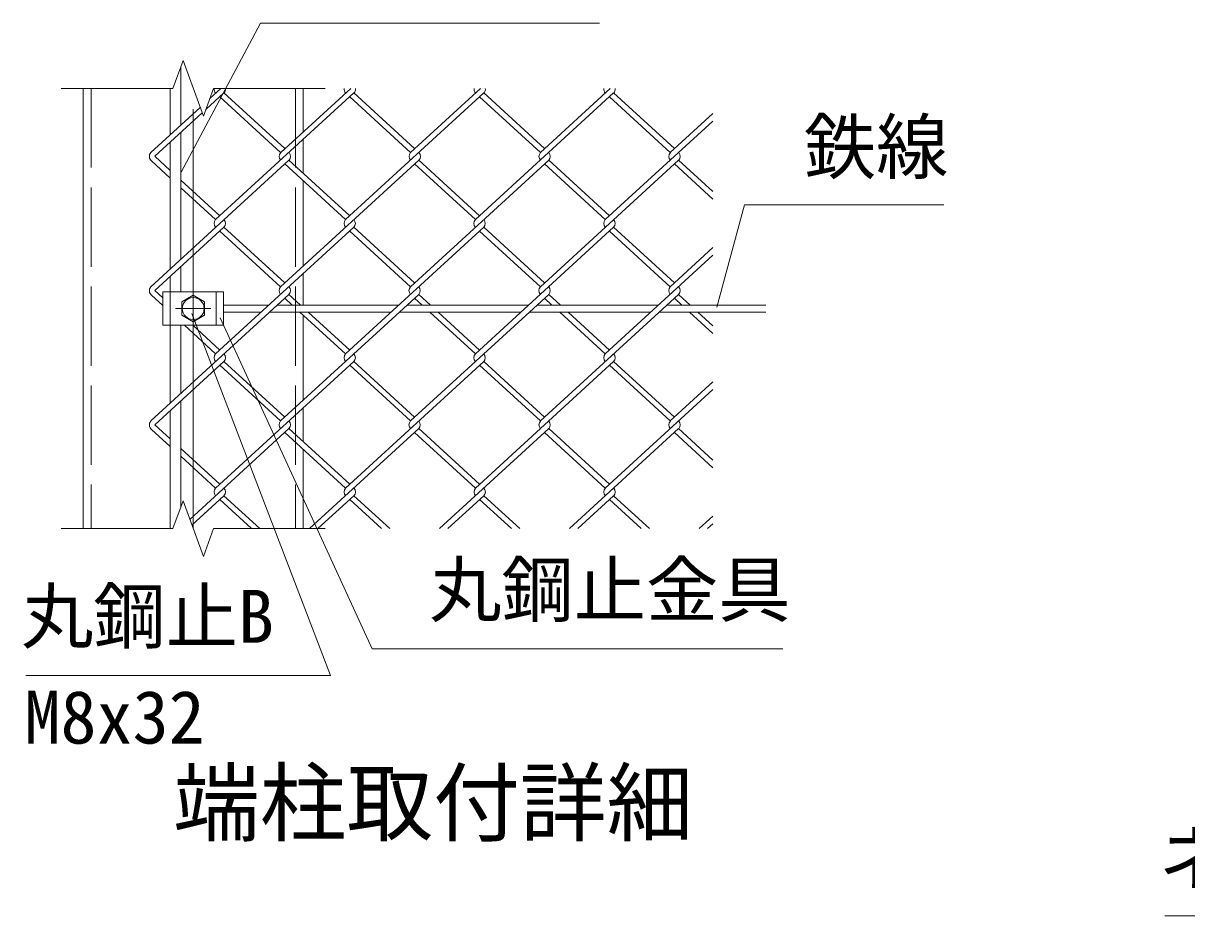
# Model space of a CAD drawing. Units: millimetres at full size; details may follow other scales. Extents: x -10500 to 10500, y -7425 to 7425.
# Drawn here: x 2649 to 5291, y -1552 to 475 of the extents above; entities that cross this region are included whole.
import ezdxf
from ezdxf.enums import TextEntityAlignment as Align

# ---------------------------------------------------------------- set-up
doc = ezdxf.new("R2010")
doc.units = ezdxf.units.MM
doc.header["$LTSCALE"] = 30
doc.linetypes.add('DASHED', pattern=[7.5, 6, -1.5])
doc.linetypes.add('USER1', pattern=[50.8, 31.75, -6.35, 6.35, -6.35])
for name, color, linetype, lineweight in [('0-0_D-STR-TXT', 7, 'Continuous', 13), ('0-1_D-STR-DIM', 7, 'Continuous', 13), ('0-2_D-STR1', 1, 'Continuous', 18), ('0-3_D-BMK', 2, 'USER1', 13), ('0-4_D-STR3', 3, 'Continuous', 13), ('0-A_D-TTL-TXT', 7, 'Continuous', 13), ('0-B_D-STR2', 7, 'Continuous', 13)]:
    doc.layers.add(name, color=color, linetype=linetype, lineweight=lineweight)
doc.styles.add('ＭＳ ゴシック', font='')
doc.styles.get('ＭＳ ゴシック').set_extended_font_data('MS Gothic')

msp = doc.modelspace()

# ---------------------------------------------------------------- linework, layer by layer
at = {"layer": '0-0_D-STR-TXT'}
for points in [[(3957.59, 474.81), (3187.51, 474.81), (3007.97, 136.39)], [(4739.32, 62.02), (4287.14, 62.02), (4223.6, -170.34)], [(2655.09, -1006.36), (3347.12, -1006.36), (3031.76, -184.63)], [(4373.62, -946.23), (3441.74, -946.23), (3096.47, -194.63)], [(5241.32, -1552.41), (6493.63, -1552.41), (6660.81, -1176.66)]]:
    msp.add_lwpolyline(points, dxfattribs=at)
at = {"layer": '0-1_D-STR-DIM'}
for p, q in [((3011.95, 390.27), (2988.86, 326.84)), ((3058.12, 263.41), (3011.95, 390.27)), ((2735.03, 326.84), (2988.86, 326.84)), ((3081.21, 326.84), (3058.12, 263.41)), ((3081.21, 326.84), (3335.03, 326.84)), ((3011.95, -609.73), (2988.86, -673.16)), ((3058.12, -736.59), (3011.95, -609.73)), ((2735.03, -673.16), (2988.86, -673.16)), ((3081.21, -673.16), (3058.12, -736.59)), ((3081.21, -673.16), (3335.03, -673.16))]:
    msp.add_line(p, q, dxfattribs=at)
at = {"layer": '0-2_D-STR1'}
for p, q in [((2785.03, 326.84), (2785.03, -673.16)), ((3285.03, 326.84), (3285.03, 228.15)), ((3285.03, 211.22), (3285.03, 134.1)), ((3285.03, 116.74), (3285.03, -76.38)), ((3285.03, -93.74), (3285.03, -165.16)), ((3285.03, -188.22), (3285.03, -381.34)), ((3285.03, -398.7), (3285.03, -475.82)), ((3285.03, -493.18), (3285.03, -673.16))]:
    msp.add_line(p, q, dxfattribs=at)
at = {"layer": '0-2_D-STR1', "linetype": 'DASHED'}
for p, q in [((2803.03, 326.84), (2803.03, -673.16)), ((3267.03, 326.84), (3267.03, -673.16))]:
    msp.add_line(p, q, dxfattribs=at)
at = {"layer": '0-3_D-BMK'}
for p, q in [((3035.03, -673.16), (3035.03, 326.84)), ((2995.03, -173.16), (3075.03, -173.16))]:
    msp.add_line(p, q, dxfattribs=at)
at = {"layer": '0-4_D-STR3'}
for p, q in [((3007.03, 376.77), (3007.03, 243.64)), ((2983.03, 326.84), (2983.03, 221.65)), ((3007.03, 226.72), (3007.03, -60.88)), ((2983.03, 204.72), (2983.03, -82.87)), ((3007.03, -78.24), (3007.03, -135.16)), ((2983.03, -100.23), (2983.03, -135.16)), ((2966.23, -135.16), (3103.83, -135.16)), ((2966.23, -135.16), (2966.23, -211.16)), ((3009.03, -158.15), (3035.03, -143.14)), ((3009.03, -188.17), (3009.03, -158.15)), ((3035.03, -143.14), (3061.03, -158.15)), ((3061.03, -158.15), (3061.03, -188.17)), ((3103.83, -135.16), (3103.83, -211.16)), ((3103.83, -165.16), (3207.09, -165.16)), ((3103.83, -181.16), (3189.63, -181.16)), ((3208.58, -181.16), (3484.54, -181.16)), ((3226.04, -165.16), (3502, -165.16)), ((3503.49, -181.16), (3779.45, -181.16)), ((3520.95, -165.16), (3796.91, -165.16)), ((3798.4, -181.16), (4074.36, -181.16)), ((3815.86, -165.16), (4091.82, -165.16)), ((4093.31, -181.16), (4335.03, -181.16)), ((4110.77, -165.16), (4335.03, -165.16)), ((2966.23, -211.16), (3103.83, -211.16)), ((2983.03, -387.83), (2983.03, -211.16)), ((3007.03, -365.84), (3007.03, -211.16)), ((3035.03, -203.18), (3009.03, -188.17)), ((3061.03, -188.17), (3035.03, -203.18)), ((3007.03, -623.23), (3007.03, -383.2)), ((2983.03, -673.16), (2983.03, -405.19))]:
    msp.add_line(p, q, dxfattribs=at)
at = {"layer": '0-4_D-STR3', "linetype": 'DASHED'}
for p, q in [((2983.03, -135.16), (2983.03, -211.16)), ((3087.03, -135.16), (3087.03, -211.16))]:
    msp.add_line(p, q, dxfattribs=at)
at = {"layer": '0-4_D-STR3'}
msp.add_circle((3035.03, -173.16), 25, dxfattribs=at)
at = {"layer": '0-B_D-STR2'}
for p, q in [((3097.83, 326.84), (3072.89, 303.99)), ((3392.74, 326.84), (3233.72, 181.12)), ((3687.65, 326.84), (3528.63, 181.12)), ((3982.09, 326.84), (3823.3, 181.34)), ((3104.97, 316.46), (3063.64, 278.59)), ((3399.88, 316.46), (3086.02, 28.86)), ((3233.48, 181.34), (3095.5, 307.78)), ((3242.95, 190.02), (3104.97, 316.46)), ((3694.79, 316.46), (3380.93, 28.86)), ((3528.39, 181.34), (3390.41, 307.78)), ((3537.86, 190.02), (3399.88, 316.46)), ((3989.68, 316.44), (3675.85, 28.86)), ((3823.3, 181.34), (3685.32, 307.78)), ((3832.77, 190.02), (3694.79, 316.46)), ((4118.21, 181.34), (3980.23, 307.78)), ((4127.69, 190.02), (3989.7, 316.46)), ((3050.74, 283.69), (2938.81, 181.12)), ((3055.36, 271), (2948.04, 172.66)), ((4215.03, 270.06), (4118.21, 181.34)), ((4215.03, 252.7), (3970.76, 28.86)), ((3252.43, 163.98), (2938.57, -123.62)), ((2983.03, 123.23), (2940.69, 162.04)), ((2983.03, 140.6), (2948.04, 172.66)), ((3547.34, 163.98), (3233.48, -123.62)), ((3390.41, 37.54), (3252.43, 163.98)), ((3842.25, 163.98), (3528.39, -123.62)), ((3685.32, 37.54), (3547.34, 163.98)), ((4137.16, 163.98), (3823.3, -123.62)), ((3980.23, 37.54), (3842.25, 163.98)), ((4215.03, 92.62), (4137.16, 163.98)), ((3380.93, 28.86), (3242.95, 155.3)), ((3675.85, 28.86), (3537.86, 155.3)), ((3970.76, 28.86), (3832.77, 155.3)), ((4215.03, 75.26), (4127.69, 155.3)), ((3095.5, 37.54), (3007.03, 118.6)), ((3086.02, 28.86), (3007.03, 101.24)), ((3104.97, 11.5), (2948.04, -132.3)), ((3399.88, 11.5), (3086.02, -276.1)), ((3233.48, -123.62), (3095.5, 2.82)), ((3242.95, -114.94), (3104.97, 11.5)), ((3694.79, 11.5), (3380.93, -276.1)), ((3528.39, -123.62), (3390.41, 2.82)), ((3537.86, -114.94), (3399.88, 11.5)), ((3989.7, 11.5), (3675.85, -276.1)), ((3823.3, -123.62), (3685.32, 2.82)), ((3832.77, -114.94), (3694.79, 11.5)), ((4118.21, -123.62), (3981.06, 2.06)), ((4127.69, -114.94), (3989.7, 11.5)), ((4215.03, -52.26), (3970.76, -276.1)), ((4215.03, -34.9), (4118.21, -123.62)), ((3252.43, -140.98), (2938.57, -428.58)), ((2966.23, -166.33), (2940.69, -142.92)), ((2966.23, -148.97), (2948.04, -132.3)), ((3547.34, -140.98), (3233.48, -428.58)), ((3259.87, -165.16), (3242.95, -149.66)), ((3278.81, -165.16), (3252.43, -140.98)), ((3842.25, -140.98), (3528.39, -428.58)), ((3554.78, -165.16), (3537.86, -149.66)), ((3573.73, -165.16), (3547.34, -140.98)), ((4137.16, -140.98), (3823.3, -428.58)), ((3849.69, -165.16), (3832.77, -149.66)), ((3868.64, -165.16), (3842.25, -140.98)), ((4144.6, -165.16), (4127.69, -149.66)), ((4163.55, -165.16), (4137.16, -140.98)), ((3380.93, -276.1), (3277.33, -181.16)), ((3390.41, -267.42), (3296.28, -181.16)), ((3675.85, -276.1), (3572.24, -181.16)), ((3685.32, -267.42), (3591.19, -181.16)), ((3970.76, -276.1), (3867.15, -181.16)), ((3980.23, -267.42), (3886.1, -181.16)), ((4215.03, -229.7), (4162.06, -181.16)), ((4215.03, -212.34), (4181.01, -181.16)), ((3086.02, -276.1), (3015.16, -211.16)), ((3095.5, -267.42), (3034.1, -211.16)), ((3104.97, -293.46), (2948.04, -437.26)), ((3399.88, -293.46), (3086.02, -581.06)), ((3233.48, -428.58), (3095.5, -302.14)), ((3242.95, -419.9), (3104.97, -293.46)), ((3694.79, -293.46), (3380.93, -581.06)), ((3528.39, -428.58), (3390.41, -302.14)), ((3537.86, -419.9), (3399.88, -293.46)), ((3989.7, -293.46), (3675.85, -581.06)), ((3823.3, -428.58), (3685.32, -302.14)), ((3832.77, -419.9), (3694.79, -293.46)), ((4118.21, -428.58), (3980.23, -302.14)), ((4127.69, -419.9), (3989.7, -293.46)), ((4215.03, -339.86), (4118.21, -428.58)), ((4215.03, -357.22), (3970.76, -581.06)), ((2983.03, -486.68), (2940.69, -447.88)), ((2983.03, -469.32), (2948.04, -437.26)), ((3252.43, -445.94), (3027.39, -652.15)), ((3390.41, -572.37), (3252.43, -445.94)), ((3547.34, -445.94), (3299.37, -673.16)), ((3685.32, -572.37), (3547.34, -445.94)), ((3842.25, -445.94), (3594.28, -673.16)), ((3980.23, -572.37), (3842.25, -445.94)), ((4137.16, -445.94), (3889.19, -673.16)), ((4215.03, -517.3), (4137.16, -445.94)), ((3380.93, -581.06), (3242.95, -454.62)), ((3675.85, -581.06), (3537.86, -454.62)), ((3970.76, -581.06), (3832.77, -454.62)), ((4215.03, -534.66), (4127.69, -454.62)), ((3095.5, -572.37), (3007.03, -491.31)), ((3086.02, -581.06), (3007.03, -508.67)), ((3104.97, -598.42), (3032.12, -665.17)), ((3167.59, -673.16), (3095.5, -607.1)), ((3186.54, -673.16), (3104.97, -598.42)), ((3399.88, -598.42), (3318.31, -673.16)), ((3462.5, -673.16), (3390.41, -607.1)), ((3481.45, -673.16), (3399.88, -598.42)), ((3694.79, -598.42), (3613.22, -673.16)), ((3757.41, -673.16), (3685.32, -607.1)), ((3776.36, -673.16), (3694.79, -598.42)), ((3989.7, -598.42), (3908.14, -673.16)), ((4052.32, -673.16), (3980.23, -607.1)), ((4071.27, -673.16), (3989.7, -598.42)), ((4215.03, -644.81), (4184.1, -673.16)), ((4215.03, -662.18), (4203.05, -673.16))]:
    msp.add_line(p, q, dxfattribs=at)
for centre, start, end in [((3095.71, 324.9), 171.31684, 222.5), ((3095.71, 324.9), 317.5, 8.68316), ((3390.62, 324.9), 171.31684, 222.5), ((3390.62, 324.9), 317.5, 8.68316), ((3685.53, 324.9), 171.31684, 222.5), ((3685.53, 324.9), 317.5, 8.68316), ((3980.44, 324.9), 171.31684, 222.5), ((3980.44, 324.9), 317.5, 8.68316), ((2948.25, 172.42), 137.5, 233.92709), ((3243.17, 172.42), 137.5, 222.5), ((3243.17, 172.42), 317.5, 42.5), ((3538.08, 172.42), 137.5, 222.5), ((3538.08, 172.42), 317.5, 42.5), ((3832.99, 172.42), 137.5, 222.5), ((3832.99, 172.42), 317.5, 42.5), ((4127.9, 172.42), 137.5, 222.5), ((4127.9, 172.42), 317.5, 42.5), ((3095.5, 20.18), 137.5, 222.5), ((3095.5, 20.18), 317.5, 42.5), ((3390.41, 20.18), 137.5, 222.5), ((3390.41, 20.18), 317.5, 42.5), ((3685.32, 20.18), 137.5, 222.5), ((3685.32, 20.18), 317.5, 42.5), ((3980.23, 20.18), 137.5, 222.5), ((3980.23, 20.18), 317.5, 42.5), ((2948.25, -132.54), 137.5, 233.92709), ((3242.93, -132.32), 137.5, 222.5), ((3242.93, -132.32), 317.5, 42.5), ((3537.84, -132.32), 137.5, 222.5), ((3537.84, -132.32), 317.5, 42.5), ((3832.75, -132.32), 137.5, 222.5), ((3832.75, -132.32), 317.5, 42.5), ((4127.66, -132.32), 137.5, 222.5), ((4127.66, -132.32), 317.5, 42.5), ((3095.5, -284.78), 137.5, 222.5), ((3095.5, -284.78), 317.5, 42.5), ((3390.41, -284.78), 137.5, 222.5), ((3390.41, -284.78), 317.5, 42.5), ((3685.32, -284.78), 137.5, 222.5), ((3685.32, -284.78), 317.5, 42.5), ((3980.23, -284.78), 137.5, 222.5), ((3980.23, -284.78), 317.5, 42.5), ((2948.25, -437.5), 137.5, 233.92709), ((3242.93, -437.28), 137.5, 222.5), ((3242.93, -437.28), 317.5, 42.5), ((3537.84, -437.28), 137.5, 222.5), ((3537.84, -437.28), 317.5, 42.5), ((3833.01, -437.47), 137.5, 222.5), ((3833.01, -437.47), 317.5, 42.5), ((4127.92, -437.47), 137.5, 222.5), ((4127.92, -437.47), 317.5, 42.5), ((3095.5, -589.74), 137.5, 222.5), ((3095.5, -589.74), 317.5, 42.5), ((3390.64, -589.95), 137.5, 222.5), ((3390.64, -589.95), 317.5, 42.5), ((3685.56, -589.95), 137.5, 222.5), ((3685.56, -589.95), 317.5, 42.5), ((3980.47, -589.95), 137.5, 222.5), ((3980.47, -589.95), 317.5, 42.5)]:
    msp.add_arc(centre, 12.85, start, end, dxfattribs=at)

# ---------------------------------------------------------------- texts
at = {"layer": '0-0_D-STR-TXT', "style": 'ＭＳ ゴシック'}
for s, p in [('鉄線', (4421.43, 97.93)), ('丸鋼止金具', (3570.95, -908.1)), ('丸鋼止B', (2644.3, -968.55)), ('M8x32', (2651.91, -1197.37)), ('ネットホルダー', (5227.36, -1518.41))]:
    msp.add_text(s, height=120.3, dxfattribs=at).set_placement(p, align=Align.BOTTOM_LEFT)
at = {"layer": '0-A_D-TTL-TXT', "style": 'ＭＳ ゴシック'}
msp.add_text('端柱取付詳細', height=144.3, dxfattribs=at).set_placement((2989.43, -1411.25), align=Align.BOTTOM_LEFT)

doc.saveas('drawing.dxf')
